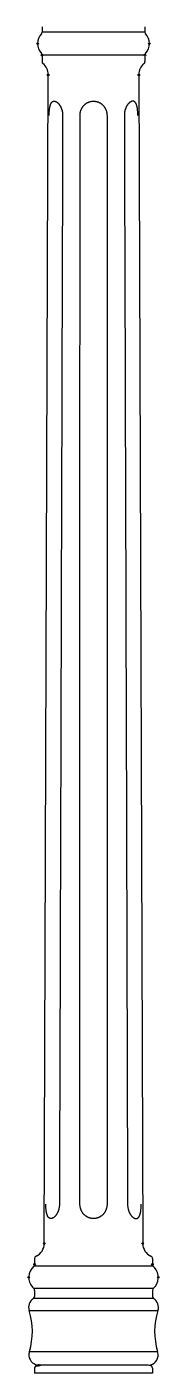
# Model space of a CAD drawing. Extents: x 0 to 191, y 0 to 344.
# Drawn here: x 35.5 to 45.4, y 181.9 to 281.6 of the extents above; entities that cross this region are included whole.
import ezdxf

# ---------------------------------------------------------------- set-up
doc = ezdxf.new("R2010")
doc.units = 0
doc.layers.add('LIVELLO_1', color=160, linetype='Continuous')

# ---------------------------------------------------------------- blocks, each defined once
blk = doc.blocks.new('AI9-BLK1')
at = {"layer": 'LIVELLO_1', "color": 7}
for p, q in [((-59.196, 109.215), (-59.196, 108.839)), ((-51.604, 108.839), (-59.196, 108.839)), ((-51.604, 109.215), (-51.604, 108.839)), ((-51.604, 107.126), (-59.196, 107.126)), ((-59.196, 107.126), (-59.196, 106.65)), ((-51.604, 107.126), (-51.604, 106.65)), ((-59.032, 19.132), (-58.744, 105.696)), ((-52.056, 105.696), (-51.768, 19.132)), ((-59.747, 18.016), (-59.747, 17.593)), ((-51.049, 18.016), (-51.049, 17.593)), ((-50.986, 17.445), (-59.811, 17.445)), ((-50.962, 15.054), (-59.836, 15.054)), ((-50.986, 15.806), (-59.811, 15.806)), ((-59.747, 15.66), (-59.747, 15.216)), ((-51.049, 15.66), (-51.049, 15.216)), ((-60.152, 14.162), (-50.645, 14.162)), ((-60.133, 11.126), (-50.667, 11.126)), ((-59.552, 10.096), (-59.295, 10.12)), ((-51.355, 10.12), (-59.442, 10.12)), ((-51.505, 10.12), (-59.295, 10.12)), ((-51.249, 10.096), (-51.505, 10.12)), ((-59.747, 9.901), (-59.747, 9.539)), ((-51.049, 9.539), (-59.747, 9.539)), ((-51.049, 9.901), (-51.049, 9.539))]:
    blk.add_line(p, q, dxfattribs=at)
for centre, radius in [((-58.746, 105.662), 0.0604), ((-52.058, 105.662), 0.06), ((-59.032, 19.132), 0.0582), ((-60.182, 16.626), 0.0604), ((-50.618, 16.626), 0.0604), ((-59.554, 10.096), 0.0591)]:
    blk.add_circle(centre, radius, dxfattribs=at)
for centre, major_axis, ratio in [((-59.525, 107.98), (0.0604, 0), 0.970505), ((-51.276, 107.98), (0.0604, 0), 0.970421), ((-59.195, 107.126), (-0.0016, -0.062), 0.973272), ((-51.606, 107.126), (0.0018, -0.062), 0.973197), ((-51.77, 19.132), (0.0599, 0), 0.97762), ((-59.75, 17.593), (0.0022, -0.0637), 0.939961), ((-51.051, 17.593), (0.0014, -0.0637), 0.940321), ((-59.443, 10.12), (0.0014, -0.0622), 0.963752)]:
    blk.add_ellipse(centre, major_axis=major_axis, ratio=ratio, dxfattribs=at)
for points in [[(-59.248, 108.708), (-59.615, 108.296), (-59.615, 107.67), (-59.248, 107.255)], [(-59.248, 108.708), (-59.214, 108.744), (-59.196, 108.791), (-59.196, 108.839)], [(-51.604, 108.839), (-51.604, 108.791), (-51.586, 108.744), (-51.557, 108.708)], [(-51.557, 107.255), (-51.183, 107.67), (-51.183, 108.296), (-51.557, 108.708)], [(-59.196, 107.126), (-59.196, 107.174), (-59.214, 107.219), (-59.248, 107.255)], [(-51.557, 107.255), (-51.586, 107.219), (-51.604, 107.174), (-51.604, 107.126)], [(-59.196, 106.65), (-59.196, 106.593), (-59.171, 106.536), (-59.127, 106.5)], [(-58.744, 105.696), (-58.744, 106.008), (-58.884, 106.303), (-59.127, 106.5)], [(-51.677, 106.5), (-51.916, 106.303), (-52.056, 106.008), (-52.056, 105.696)], [(-51.677, 106.5), (-51.633, 106.536), (-51.604, 106.593), (-51.604, 106.65)], [(-59.634, 18.194), (-59.269, 18.363), (-59.034, 18.727), (-59.032, 19.132)], [(-51.768, 19.132), (-51.768, 18.727), (-51.532, 18.363), (-51.164, 18.194)], [(-59.634, 18.194), (-59.705, 18.163), (-59.747, 18.09), (-59.747, 18.016)], [(-51.049, 18.016), (-51.049, 18.09), (-51.095, 18.163), (-51.164, 18.194)], [(-59.811, 17.445), (-59.772, 17.481), (-59.747, 17.537), (-59.747, 17.593)], [(-51.049, 17.593), (-51.049, 17.537), (-51.028, 17.481), (-50.986, 17.445)], [(-59.836, 15.054), (-60.133, 14.863), (-60.263, 14.494), (-60.152, 14.162)], [(-59.836, 15.054), (-59.781, 15.09), (-59.747, 15.149), (-59.747, 15.216)], [(-59.747, 15.66), (-59.747, 15.715), (-59.772, 15.77), (-59.811, 15.806)], [(-50.986, 15.806), (-51.028, 15.77), (-51.049, 15.715), (-51.049, 15.66)], [(-51.049, 15.216), (-51.049, 15.149), (-51.019, 15.09), (-50.962, 15.054)], [(-50.645, 14.162), (-50.539, 14.494), (-50.667, 14.863), (-50.962, 15.054)], [(-60.133, 11.126), (-59.829, 12.115), (-59.836, 13.175), (-60.152, 14.162)], [(-50.645, 14.162), (-50.967, 13.175), (-50.972, 12.115), (-50.667, 11.126)], [(-59.552, 10.096), (-59.661, 10.096), (-59.747, 10.008), (-59.747, 9.901)], [(-51.049, 9.901), (-51.049, 10.008), (-51.139, 10.096), (-51.249, 10.096)]]:
    blk.add_open_spline(points, degree=3, dxfattribs=at)
for points, knots in [([(-58.672, 102.656), (-58.672, 102.698), (-58.672, 102.736), (-58.668, 102.775), (-58.668, 102.812), (-58.668, 102.846), (-58.667, 102.881), (-58.667, 102.912), (-58.663, 102.936), (-58.66, 102.963), (-58.658, 102.993), (-58.658, 103.019), (-58.654, 103.043), (-58.654, 103.063), (-58.652, 103.081), (-58.649, 103.1), (-58.645, 103.117), (-58.643, 103.138), (-58.64, 103.155), (-58.64, 103.174), (-58.638, 103.189), (-58.635, 103.207), (-58.629, 103.224), (-58.629, 103.243), (-58.626, 103.26), (-58.62, 103.281), (-58.618, 103.295), (-58.613, 103.314), (-58.61, 103.328), (-58.606, 103.345), (-58.605, 103.364), (-58.599, 103.377), (-58.596, 103.391), (-58.591, 103.407), (-58.586, 103.422), (-58.581, 103.438), (-58.576, 103.452), (-58.573, 103.464), (-58.567, 103.478), (-58.562, 103.49), (-58.557, 103.502), (-58.552, 103.515), (-58.546, 103.528), (-58.539, 103.538), (-58.534, 103.548), (-58.529, 103.557), (-58.524, 103.569), (-58.518, 103.579), (-58.513, 103.59), (-58.505, 103.598), (-58.5, 103.605), (-58.492, 103.614), (-58.49, 103.621), (-58.481, 103.629), (-58.476, 103.636), (-58.47, 103.645), (-58.461, 103.65), (-58.456, 103.657), (-58.451, 103.662), (-58.442, 103.667), (-58.437, 103.672), (-58.428, 103.678), (-58.423, 103.681), (-58.414, 103.684), (-58.409, 103.692), (-58.399, 103.695), (-58.392, 103.697), (-58.385, 103.7), (-58.379, 103.704), (-58.37, 103.707), (-58.36, 103.707), (-58.352, 103.71), (-58.347, 103.71), (-58.338, 103.714), (-58.333, 103.714), (-58.322, 103.714), (-58.317, 103.719), (-58.308, 103.719), (-58.299, 103.719), (-58.292, 103.719), (-58.283, 103.719), (-58.274, 103.714), (-58.266, 103.714), (-58.259, 103.712), (-58.249, 103.71), (-58.241, 103.709), (-58.232, 103.707), (-58.225, 103.704), (-58.216, 103.702), (-58.207, 103.7), (-58.197, 103.697), (-58.188, 103.692), (-58.179, 103.69), (-58.171, 103.684), (-58.163, 103.681), (-58.151, 103.676), (-58.146, 103.672), (-58.134, 103.667), (-58.124, 103.66), (-58.115, 103.657), (-58.107, 103.65), (-58.101, 103.643), (-58.091, 103.635), (-58.078, 103.629), (-58.072, 103.621), (-58.059, 103.614), (-58.052, 103.605), (-58.043, 103.598), (-58.033, 103.59), (-58.023, 103.579), (-58.011, 103.571), (-58.001, 103.56), (-57.991, 103.548), (-57.981, 103.538), (-57.972, 103.528), (-57.965, 103.515), (-57.953, 103.503), (-57.944, 103.49), (-57.93, 103.479), (-57.923, 103.464), (-57.914, 103.453), (-57.903, 103.438), (-57.891, 103.424), (-57.883, 103.409), (-57.875, 103.395), (-57.866, 103.379), (-57.856, 103.364), (-57.846, 103.345), (-57.838, 103.331), (-57.827, 103.314), (-57.822, 103.298), (-57.812, 103.281), (-57.804, 103.26), (-57.797, 103.245), (-57.789, 103.227), (-57.78, 103.21), (-57.775, 103.191), (-57.765, 103.174), (-57.76, 103.155), (-57.752, 103.138), (-57.746, 103.117), (-57.745, 103.1), (-57.735, 103.081), (-57.732, 103.065), (-57.723, 103.043), (-57.718, 103.019), (-57.713, 102.993), (-57.707, 102.965), (-57.702, 102.939), (-57.696, 102.912), (-57.689, 102.882), (-57.688, 102.848), (-57.682, 102.812), (-57.679, 102.775), (-57.677, 102.736), (-57.677, 102.698), (-57.677, 102.656)], [0, 0, 0, 0, 1, 1, 1, 2, 2, 2, 3, 3, 3, 4, 4, 4, 5, 5, 5, 6, 6, 6, 7, 7, 7, 8, 8, 8, 9, 9, 9, 10, 10, 10, 11, 11, 11, 12, 12, 12, 13, 13, 13, 14, 14, 14, 15, 15, 15, 16, 16, 16, 17, 17, 17, 18, 18, 18, 19, 19, 19, 20, 20, 20, 21, 21, 21, 22, 22, 22, 23, 23, 23, 24, 24, 24, 25, 25, 25, 26, 26, 26, 27, 27, 27, 28, 28, 28, 29, 29, 29, 30, 30, 30, 31, 31, 31, 32, 32, 32, 33, 33, 33, 34, 34, 34, 35, 35, 35, 36, 36, 36, 37, 37, 37, 38, 38, 38, 39, 39, 39, 40, 40, 40, 41, 41, 41, 42, 42, 42, 43, 43, 43, 44, 44, 44, 45, 45, 45, 46, 46, 46, 47, 47, 47, 48, 48, 48, 49, 49, 49, 50, 50, 50, 51, 51, 51, 52, 52, 52, 52]), ([(-56.396, 102.656), (-56.396, 102.694), (-56.396, 102.731), (-56.391, 102.769), (-56.388, 102.801), (-56.386, 102.836), (-56.377, 102.869), (-56.371, 102.896), (-56.366, 102.922), (-56.359, 102.948), (-56.352, 102.972), (-56.344, 102.996), (-56.334, 103.022), (-56.333, 103.038), (-56.324, 103.055), (-56.319, 103.074), (-56.31, 103.091), (-56.305, 103.108), (-56.295, 103.124), (-56.287, 103.143), (-56.28, 103.16), (-56.271, 103.176), (-56.258, 103.195), (-56.252, 103.212), (-56.243, 103.229), (-56.233, 103.246), (-56.223, 103.26), (-56.213, 103.277), (-56.201, 103.295), (-56.186, 103.308), (-56.176, 103.326), (-56.165, 103.341), (-56.152, 103.355), (-56.139, 103.371), (-56.128, 103.384), (-56.114, 103.4), (-56.103, 103.412), (-56.089, 103.427), (-56.075, 103.441), (-56.064, 103.453), (-56.047, 103.464), (-56.036, 103.479), (-56.022, 103.49), (-56.008, 103.502), (-55.994, 103.512), (-55.98, 103.524), (-55.964, 103.534), (-55.95, 103.545), (-55.936, 103.553), (-55.918, 103.564), (-55.907, 103.574), (-55.891, 103.583), (-55.877, 103.59), (-55.859, 103.598), (-55.845, 103.607), (-55.831, 103.616), (-55.818, 103.622), (-55.805, 103.628), (-55.787, 103.635), (-55.773, 103.643), (-55.759, 103.647), (-55.744, 103.653), (-55.731, 103.659), (-55.718, 103.664), (-55.704, 103.667), (-55.69, 103.672), (-55.675, 103.676), (-55.658, 103.681), (-55.638, 103.688), (-55.619, 103.692), (-55.598, 103.697), (-55.58, 103.7), (-55.561, 103.704), (-55.533, 103.707), (-55.51, 103.71), (-55.485, 103.712), (-55.457, 103.714), (-55.43, 103.719), (-55.402, 103.719), (-55.37, 103.719), (-55.346, 103.714), (-55.317, 103.712), (-55.289, 103.71), (-55.264, 103.707), (-55.243, 103.704), (-55.22, 103.7), (-55.201, 103.697), (-55.181, 103.692), (-55.164, 103.688), (-55.142, 103.681), (-55.125, 103.676), (-55.11, 103.672), (-55.097, 103.667), (-55.085, 103.664), (-55.068, 103.659), (-55.058, 103.653), (-55.041, 103.65), (-55.027, 103.643), (-55.013, 103.635), (-54.999, 103.628), (-54.985, 103.622), (-54.969, 103.616), (-54.955, 103.607), (-54.941, 103.598), (-54.923, 103.591), (-54.909, 103.583), (-54.895, 103.576), (-54.883, 103.564), (-54.865, 103.553), (-54.851, 103.545), (-54.837, 103.534), (-54.822, 103.524), (-54.809, 103.512), (-54.795, 103.502), (-54.782, 103.49), (-54.768, 103.479), (-54.753, 103.466), (-54.739, 103.453), (-54.726, 103.441), (-54.711, 103.427), (-54.701, 103.412), (-54.687, 103.4), (-54.672, 103.388), (-54.662, 103.372), (-54.648, 103.359), (-54.635, 103.341), (-54.625, 103.328), (-54.614, 103.312), (-54.601, 103.295), (-54.591, 103.281), (-54.581, 103.26), (-54.568, 103.246), (-54.561, 103.229), (-54.549, 103.214), (-54.54, 103.195), (-54.532, 103.176), (-54.52, 103.16), (-54.515, 103.143), (-54.505, 103.124), (-54.495, 103.108), (-54.49, 103.091), (-54.482, 103.074), (-54.476, 103.057), (-54.471, 103.039), (-54.463, 103.022), (-54.457, 102.996), (-54.448, 102.972), (-54.443, 102.948), (-54.434, 102.922), (-54.429, 102.896), (-54.423, 102.87), (-54.418, 102.837), (-54.413, 102.801), (-54.409, 102.77), (-54.407, 102.731), (-54.404, 102.694), (-54.404, 102.656)], [0, 0, 0, 0, 1, 1, 1, 2, 2, 2, 3, 3, 3, 4, 4, 4, 5, 5, 5, 6, 6, 6, 7, 7, 7, 8, 8, 8, 9, 9, 9, 10, 10, 10, 11, 11, 11, 12, 12, 12, 13, 13, 13, 14, 14, 14, 15, 15, 15, 16, 16, 16, 17, 17, 17, 18, 18, 18, 19, 19, 19, 20, 20, 20, 21, 21, 21, 22, 22, 22, 23, 23, 23, 24, 24, 24, 25, 25, 25, 26, 26, 26, 27, 27, 27, 28, 28, 28, 29, 29, 29, 30, 30, 30, 31, 31, 31, 32, 32, 32, 33, 33, 33, 34, 34, 34, 35, 35, 35, 36, 36, 36, 37, 37, 37, 38, 38, 38, 39, 39, 39, 40, 40, 40, 41, 41, 41, 42, 42, 42, 43, 43, 43, 44, 44, 44, 45, 45, 45, 46, 46, 46, 47, 47, 47, 48, 48, 48, 49, 49, 49, 50, 50, 50, 51, 51, 51, 52, 52, 52, 52]), ([(-52.129, 102.656), (-52.129, 102.656), (-52.129, 102.775), (-52.129, 102.775), (-52.129, 102.812), (-52.134, 102.846), (-52.134, 102.881), (-52.137, 102.912), (-52.137, 102.936), (-52.141, 102.963), (-52.142, 102.993), (-52.142, 103.019), (-52.147, 103.043), (-52.148, 103.063), (-52.148, 103.081), (-52.154, 103.1), (-52.154, 103.117), (-52.157, 103.138), (-52.157, 103.155), (-52.16, 103.174), (-52.166, 103.189), (-52.166, 103.208), (-52.171, 103.224), (-52.171, 103.243), (-52.174, 103.26), (-52.179, 103.281), (-52.182, 103.295), (-52.185, 103.314), (-52.191, 103.329), (-52.194, 103.345), (-52.199, 103.364), (-52.201, 103.377), (-52.206, 103.391), (-52.21, 103.407), (-52.213, 103.422), (-52.219, 103.438), (-52.221, 103.452), (-52.229, 103.464), (-52.235, 103.478), (-52.238, 103.49), (-52.243, 103.502), (-52.248, 103.515), (-52.255, 103.528), (-52.261, 103.538), (-52.267, 103.548), (-52.272, 103.557), (-52.277, 103.569), (-52.282, 103.579), (-52.292, 103.59), (-52.295, 103.598), (-52.302, 103.605), (-52.305, 103.614), (-52.314, 103.621), (-52.319, 103.629), (-52.329, 103.636), (-52.334, 103.645), (-52.339, 103.65), (-52.344, 103.657), (-52.353, 103.662), (-52.358, 103.667), (-52.368, 103.672), (-52.373, 103.678), (-52.381, 103.681), (-52.386, 103.684), (-52.393, 103.692), (-52.4, 103.695), (-52.406, 103.697), (-52.415, 103.7), (-52.422, 103.704), (-52.43, 103.707), (-52.44, 103.707), (-52.448, 103.71), (-52.454, 103.71), (-52.461, 103.714), (-52.469, 103.714), (-52.479, 103.714), (-52.487, 103.719), (-52.494, 103.719), (-52.503, 103.719), (-52.508, 103.719), (-52.518, 103.719), (-52.526, 103.714), (-52.535, 103.714), (-52.542, 103.712), (-52.551, 103.71), (-52.56, 103.709), (-52.568, 103.707), (-52.579, 103.704), (-52.588, 103.702), (-52.595, 103.7), (-52.604, 103.697), (-52.612, 103.692), (-52.621, 103.69), (-52.629, 103.684), (-52.637, 103.681), (-52.646, 103.676), (-52.655, 103.672), (-52.666, 103.667), (-52.674, 103.66), (-52.681, 103.655), (-52.693, 103.65), (-52.701, 103.643), (-52.71, 103.635), (-52.722, 103.628), (-52.729, 103.621), (-52.742, 103.614), (-52.752, 103.605), (-52.761, 103.598), (-52.768, 103.59), (-52.781, 103.579), (-52.789, 103.569), (-52.8, 103.557), (-52.811, 103.548), (-52.82, 103.538), (-52.828, 103.528), (-52.838, 103.515), (-52.848, 103.503), (-52.858, 103.49), (-52.867, 103.478), (-52.877, 103.464), (-52.887, 103.452), (-52.897, 103.438), (-52.909, 103.422), (-52.917, 103.409), (-52.929, 103.395), (-52.936, 103.377), (-52.945, 103.364), (-52.954, 103.345), (-52.964, 103.329), (-52.973, 103.314), (-52.982, 103.296), (-52.987, 103.281), (-52.996, 103.26), (-53.003, 103.243), (-53.012, 103.227), (-53.02, 103.208), (-53.03, 103.189), (-53.035, 103.174), (-53.04, 103.155), (-53.049, 103.138), (-53.051, 103.117), (-53.059, 103.1), (-53.065, 103.081), (-53.07, 103.063), (-53.077, 103.043), (-53.083, 103.019), (-53.088, 102.993), (-53.093, 102.963), (-53.098, 102.936), (-53.104, 102.912), (-53.108, 102.881), (-53.113, 102.846), (-53.118, 102.812), (-53.121, 102.775), (-53.123, 102.736), (-53.123, 102.698), (-53.123, 102.656)], [0, 0, 0, 0, 1, 1, 1, 2, 2, 2, 3, 3, 3, 4, 4, 4, 5, 5, 5, 6, 6, 6, 7, 7, 7, 8, 8, 8, 9, 9, 9, 10, 10, 10, 11, 11, 11, 12, 12, 12, 13, 13, 13, 14, 14, 14, 15, 15, 15, 16, 16, 16, 17, 17, 17, 18, 18, 18, 19, 19, 19, 20, 20, 20, 21, 21, 21, 22, 22, 22, 23, 23, 23, 24, 24, 24, 25, 25, 25, 26, 26, 26, 27, 27, 27, 28, 28, 28, 29, 29, 29, 30, 30, 30, 31, 31, 31, 32, 32, 32, 33, 33, 33, 34, 34, 34, 35, 35, 35, 36, 36, 36, 37, 37, 37, 38, 38, 38, 39, 39, 39, 40, 40, 40, 41, 41, 41, 42, 42, 42, 43, 43, 43, 44, 44, 44, 45, 45, 45, 46, 46, 46, 47, 47, 47, 48, 48, 48, 49, 49, 49, 50, 50, 50, 51, 51, 51, 52, 52, 52, 52]), ([(-57.677, 102.656), (-57.716, 89.221), (-57.755, 75.783), (-57.797, 62.346), (-57.836, 48.913), (-57.875, 35.474), (-57.917, 22.039)], [0, 0, 0, 0, 1, 1, 1, 2, 2, 2, 2]), ([(-56.4, 22.039), (-56.4, 22.039), (-56.4, 62.346), (-56.4, 62.346), (-56.396, 75.783), (-56.396, 89.221), (-56.396, 102.656)], [0, 0, 0, 0, 1, 1, 1, 2, 2, 2, 2]), ([(-54.404, 102.656), (-54.404, 102.656), (-54.404, 62.346), (-54.404, 62.346), (-54.4, 48.913), (-54.4, 35.474), (-54.399, 22.039)], [0, 0, 0, 0, 1, 1, 1, 2, 2, 2, 2]), ([(-53.123, 102.656), (-53.084, 89.221), (-53.045, 75.783), (-53.003, 62.346), (-52.964, 48.913), (-52.925, 35.474), (-52.887, 22.039)], [0, 0, 0, 0, 1, 1, 1, 2, 2, 2, 2]), ([(-57.917, 22.039), (-57.917, 21.998), (-57.917, 21.963), (-57.919, 21.918), (-57.923, 21.885), (-57.928, 21.851), (-57.93, 21.815), (-57.937, 21.785), (-57.939, 21.76), (-57.947, 21.732), (-57.953, 21.703), (-57.958, 21.675), (-57.967, 21.653), (-57.972, 21.632), (-57.978, 21.615), (-57.984, 21.596), (-57.99, 21.579), (-57.996, 21.559), (-58.001, 21.54), (-58.009, 21.522), (-58.015, 21.504), (-58.023, 21.487), (-58.028, 21.47), (-58.038, 21.452), (-58.045, 21.433), (-58.053, 21.416), (-58.059, 21.399), (-58.072, 21.384), (-58.077, 21.366), (-58.087, 21.349), (-58.096, 21.333), (-58.104, 21.32), (-58.112, 21.304), (-58.124, 21.292), (-58.131, 21.275), (-58.14, 21.263), (-58.151, 21.247), (-58.159, 21.237), (-58.168, 21.225), (-58.179, 21.213), (-58.188, 21.199), (-58.197, 21.185), (-58.207, 21.175), (-58.216, 21.163), (-58.227, 21.152), (-58.235, 21.145), (-58.244, 21.135), (-58.255, 21.121), (-58.266, 21.113), (-58.274, 21.104), (-58.283, 21.099), (-58.294, 21.088), (-58.303, 21.08), (-58.313, 21.073), (-58.322, 21.068), (-58.331, 21.059), (-58.338, 21.052), (-58.35, 21.045), (-58.359, 21.039), (-58.366, 21.032), (-58.379, 21.03), (-58.385, 21.025), (-58.394, 21.021), (-58.405, 21.014), (-58.414, 21.013), (-58.423, 21.006), (-58.431, 21.002), (-58.439, 20.997), (-58.448, 20.997), (-58.456, 20.994), (-58.465, 20.992), (-58.472, 20.987), (-58.485, 20.987), (-58.49, 20.985), (-58.5, 20.985), (-58.509, 20.98), (-58.518, 20.978), (-58.527, 20.978), (-58.534, 20.978), (-58.534, 20.978), (-58.557, 20.978), (-58.557, 20.978), (-58.566, 20.98), (-58.573, 20.985), (-58.581, 20.985), (-58.591, 20.985), (-58.599, 20.987), (-58.605, 20.992), (-58.613, 20.992), (-58.62, 20.994), (-58.629, 20.997), (-58.638, 21.002), (-58.643, 21.006), (-58.652, 21.009), (-58.658, 21.013), (-58.667, 21.014), (-58.672, 21.021), (-58.677, 21.026), (-58.686, 21.032), (-58.693, 21.039), (-58.702, 21.045), (-58.705, 21.052), (-58.712, 21.059), (-58.719, 21.064), (-58.726, 21.073), (-58.734, 21.08), (-58.739, 21.088), (-58.748, 21.099), (-58.749, 21.104), (-58.758, 21.116), (-58.763, 21.125), (-58.769, 21.135), (-58.775, 21.145), (-58.78, 21.156), (-58.787, 21.168), (-58.792, 21.178), (-58.797, 21.19), (-58.802, 21.207), (-58.808, 21.214), (-58.813, 21.226), (-58.817, 21.242), (-58.822, 21.254), (-58.827, 21.27), (-58.831, 21.287), (-58.839, 21.301), (-58.841, 21.316), (-58.845, 21.328), (-58.85, 21.344), (-58.854, 21.363), (-58.859, 21.38), (-58.861, 21.396), (-58.866, 21.411), (-58.866, 21.43), (-58.869, 21.447), (-58.875, 21.466), (-58.879, 21.485), (-58.881, 21.504), (-58.884, 21.52), (-58.888, 21.537), (-58.888, 21.554), (-58.889, 21.575), (-58.893, 21.594), (-58.894, 21.611), (-58.898, 21.628), (-58.898, 21.649), (-58.9, 21.673), (-58.903, 21.701), (-58.906, 21.729), (-58.906, 21.753), (-58.908, 21.782), (-58.912, 21.808), (-58.912, 21.844), (-58.913, 21.882), (-58.913, 21.918), (-58.913, 21.918), (-58.913, 22.039), (-58.913, 22.039)], [0, 0, 0, 0, 1, 1, 1, 2, 2, 2, 3, 3, 3, 4, 4, 4, 5, 5, 5, 6, 6, 6, 7, 7, 7, 8, 8, 8, 9, 9, 9, 10, 10, 10, 11, 11, 11, 12, 12, 12, 13, 13, 13, 14, 14, 14, 15, 15, 15, 16, 16, 16, 17, 17, 17, 18, 18, 18, 19, 19, 19, 20, 20, 20, 21, 21, 21, 22, 22, 22, 23, 23, 23, 24, 24, 24, 25, 25, 25, 26, 26, 26, 27, 27, 27, 28, 28, 28, 29, 29, 29, 30, 30, 30, 31, 31, 31, 32, 32, 32, 33, 33, 33, 34, 34, 34, 35, 35, 35, 36, 36, 36, 37, 37, 37, 38, 38, 38, 39, 39, 39, 40, 40, 40, 41, 41, 41, 42, 42, 42, 43, 43, 43, 44, 44, 44, 45, 45, 45, 46, 46, 46, 47, 47, 47, 48, 48, 48, 49, 49, 49, 50, 50, 50, 51, 51, 51, 52, 52, 52, 52]), ([(-54.399, 22.039), (-54.4, 21.998), (-54.404, 21.963), (-54.407, 21.918), (-54.409, 21.882), (-54.414, 21.848), (-54.423, 21.815), (-54.429, 21.782), (-54.434, 21.76), (-54.443, 21.732), (-54.451, 21.703), (-54.46, 21.675), (-54.471, 21.653), (-54.476, 21.632), (-54.482, 21.615), (-54.49, 21.596), (-54.5, 21.579), (-54.508, 21.559), (-54.515, 21.54), (-54.524, 21.522), (-54.534, 21.504), (-54.547, 21.487), (-54.554, 21.466), (-54.566, 21.452), (-54.581, 21.433), (-54.588, 21.413), (-54.6, 21.399), (-54.614, 21.38), (-54.626, 21.366), (-54.639, 21.346), (-54.653, 21.332), (-54.664, 21.316), (-54.681, 21.301), (-54.692, 21.287), (-54.708, 21.27), (-54.722, 21.254), (-54.736, 21.242), (-54.75, 21.23), (-54.768, 21.214), (-54.782, 21.207), (-54.795, 21.19), (-54.812, 21.178), (-54.827, 21.168), (-54.842, 21.156), (-54.859, 21.145), (-54.874, 21.135), (-54.89, 21.125), (-54.904, 21.116), (-54.922, 21.106), (-54.937, 21.099), (-54.952, 21.088), (-54.969, 21.083), (-54.985, 21.076), (-54.999, 21.068), (-55.013, 21.061), (-55.029, 21.052), (-55.043, 21.047), (-55.058, 21.042), (-55.072, 21.037), (-55.09, 21.03), (-55.103, 21.026), (-55.122, 21.021), (-55.142, 21.014), (-55.164, 21.009), (-55.186, 21.002), (-55.21, 20.997), (-55.228, 20.994), (-55.257, 20.992), (-55.284, 20.987), (-55.31, 20.985), (-55.34, 20.98), (-55.37, 20.978), (-55.402, 20.978), (-55.43, 20.978), (-55.461, 20.98), (-55.49, 20.985), (-55.518, 20.987), (-55.547, 20.992), (-55.572, 20.994), (-55.594, 20.997), (-55.614, 21.002), (-55.638, 21.009), (-55.658, 21.014), (-55.678, 21.021), (-55.697, 21.026), (-55.715, 21.03), (-55.725, 21.037), (-55.743, 21.042), (-55.757, 21.047), (-55.771, 21.052), (-55.787, 21.061), (-55.801, 21.068), (-55.818, 21.076), (-55.831, 21.083), (-55.849, 21.088), (-55.863, 21.099), (-55.879, 21.106), (-55.896, 21.116), (-55.911, 21.125), (-55.926, 21.135), (-55.944, 21.145), (-55.958, 21.156), (-55.975, 21.168), (-55.992, 21.18), (-56.002, 21.192), (-56.022, 21.207), (-56.036, 21.218), (-56.05, 21.23), (-56.064, 21.246), (-56.08, 21.258), (-56.095, 21.271), (-56.108, 21.289), (-56.123, 21.301), (-56.137, 21.32), (-56.151, 21.333), (-56.165, 21.346), (-56.176, 21.366), (-56.186, 21.38), (-56.201, 21.399), (-56.213, 21.416), (-56.223, 21.433), (-56.234, 21.452), (-56.246, 21.47), (-56.257, 21.487), (-56.268, 21.508), (-56.276, 21.525), (-56.287, 21.54), (-56.292, 21.559), (-56.305, 21.579), (-56.31, 21.596), (-56.319, 21.615), (-56.324, 21.632), (-56.333, 21.653), (-56.34, 21.678), (-56.349, 21.703), (-56.359, 21.732), (-56.366, 21.76), (-56.371, 21.785), (-56.379, 21.815), (-56.386, 21.848), (-56.391, 21.882), (-56.396, 21.918), (-56.396, 21.963), (-56.4, 21.998), (-56.4, 22.039)], [0, 0, 0, 0, 1, 1, 1, 2, 2, 2, 3, 3, 3, 4, 4, 4, 5, 5, 5, 6, 6, 6, 7, 7, 7, 8, 8, 8, 9, 9, 9, 10, 10, 10, 11, 11, 11, 12, 12, 12, 13, 13, 13, 14, 14, 14, 15, 15, 15, 16, 16, 16, 17, 17, 17, 18, 18, 18, 19, 19, 19, 20, 20, 20, 21, 21, 21, 22, 22, 22, 23, 23, 23, 24, 24, 24, 25, 25, 25, 26, 26, 26, 27, 27, 27, 28, 28, 28, 29, 29, 29, 30, 30, 30, 31, 31, 31, 32, 32, 32, 33, 33, 33, 34, 34, 34, 35, 35, 35, 36, 36, 36, 37, 37, 37, 38, 38, 38, 39, 39, 39, 40, 40, 40, 41, 41, 41, 42, 42, 42, 43, 43, 43, 44, 44, 44, 45, 45, 45, 46, 46, 46, 47, 47, 47, 48, 48, 48, 48]), ([(-52.887, 22.039), (-52.887, 21.998), (-52.883, 21.963), (-52.882, 21.918), (-52.877, 21.885), (-52.875, 21.851), (-52.867, 21.815), (-52.863, 21.785), (-52.858, 21.76), (-52.853, 21.732), (-52.848, 21.703), (-52.842, 21.675), (-52.833, 21.653), (-52.828, 21.632), (-52.825, 21.615), (-52.816, 21.596), (-52.811, 21.579), (-52.805, 21.559), (-52.8, 21.54), (-52.794, 21.522), (-52.786, 21.504), (-52.781, 21.487), (-52.772, 21.47), (-52.762, 21.452), (-52.756, 21.433), (-52.747, 21.416), (-52.738, 21.399), (-52.733, 21.384), (-52.724, 21.366), (-52.713, 21.354), (-52.705, 21.333), (-52.696, 21.32), (-52.688, 21.308), (-52.68, 21.292), (-52.671, 21.28), (-52.661, 21.263), (-52.651, 21.247), (-52.643, 21.237), (-52.632, 21.225), (-52.624, 21.213), (-52.614, 21.199), (-52.604, 21.185), (-52.595, 21.178), (-52.588, 21.166), (-52.579, 21.156), (-52.568, 21.145), (-52.556, 21.135), (-52.547, 21.125), (-52.537, 21.116), (-52.526, 21.106), (-52.518, 21.099), (-52.508, 21.088), (-52.498, 21.083), (-52.489, 21.076), (-52.479, 21.068), (-52.469, 21.061), (-52.461, 21.052), (-52.45, 21.045), (-52.442, 21.039), (-52.434, 21.032), (-52.425, 21.03), (-52.415, 21.025), (-52.406, 21.021), (-52.397, 21.014), (-52.386, 21.013), (-52.381, 21.006), (-52.369, 21.002), (-52.361, 20.997), (-52.353, 20.997), (-52.341, 20.994), (-52.335, 20.992), (-52.329, 20.987), (-52.319, 20.987), (-52.311, 20.985), (-52.302, 20.985), (-52.292, 20.98), (-52.282, 20.978), (-52.273, 20.978), (-52.267, 20.978), (-52.267, 20.978), (-52.243, 20.978), (-52.243, 20.978), (-52.235, 20.98), (-52.228, 20.985), (-52.219, 20.985), (-52.21, 20.985), (-52.201, 20.987), (-52.196, 20.992), (-52.187, 20.992), (-52.182, 20.994), (-52.171, 20.997), (-52.166, 21.002), (-52.157, 21.006), (-52.148, 21.009), (-52.142, 21.013), (-52.137, 21.014), (-52.129, 21.021), (-52.12, 21.026), (-52.115, 21.032), (-52.108, 21.039), (-52.1, 21.045), (-52.093, 21.052), (-52.09, 21.059), (-52.081, 21.064), (-52.074, 21.071), (-52.066, 21.08), (-52.061, 21.088), (-52.056, 21.099), (-52.051, 21.104), (-52.046, 21.116), (-52.037, 21.125), (-52.031, 21.135), (-52.026, 21.145), (-52.021, 21.156), (-52.014, 21.168), (-52.009, 21.178), (-52.004, 21.19), (-51.998, 21.207), (-51.992, 21.214), (-51.985, 21.226), (-51.984, 21.242), (-51.978, 21.254), (-51.973, 21.27), (-51.97, 21.287), (-51.965, 21.301), (-51.959, 21.316), (-51.955, 21.328), (-51.953, 21.346), (-51.945, 21.363), (-51.941, 21.38), (-51.94, 21.396), (-51.936, 21.411), (-51.933, 21.43), (-51.931, 21.447), (-51.926, 21.466), (-51.922, 21.485), (-51.922, 21.504), (-51.916, 21.522), (-51.913, 21.537), (-51.913, 21.554), (-51.908, 21.575), (-51.908, 21.594), (-51.906, 21.611), (-51.906, 21.628), (-51.903, 21.649), (-51.899, 21.673), (-51.897, 21.701), (-51.894, 21.729), (-51.894, 21.754), (-51.894, 21.782), (-51.892, 21.811), (-51.889, 21.844), (-51.889, 21.882), (-51.889, 21.918), (-51.887, 21.963), (-51.887, 21.998), (-51.887, 22.039)], [0, 0, 0, 0, 1, 1, 1, 2, 2, 2, 3, 3, 3, 4, 4, 4, 5, 5, 5, 6, 6, 6, 7, 7, 7, 8, 8, 8, 9, 9, 9, 10, 10, 10, 11, 11, 11, 12, 12, 12, 13, 13, 13, 14, 14, 14, 15, 15, 15, 16, 16, 16, 17, 17, 17, 18, 18, 18, 19, 19, 19, 20, 20, 20, 21, 21, 21, 22, 22, 22, 23, 23, 23, 24, 24, 24, 25, 25, 25, 26, 26, 26, 27, 27, 27, 28, 28, 28, 29, 29, 29, 30, 30, 30, 31, 31, 31, 32, 32, 32, 33, 33, 33, 34, 34, 34, 35, 35, 35, 36, 36, 36, 37, 37, 37, 38, 38, 38, 39, 39, 39, 40, 40, 40, 41, 41, 41, 42, 42, 42, 43, 43, 43, 44, 44, 44, 45, 45, 45, 46, 46, 46, 47, 47, 47, 48, 48, 48, 49, 49, 49, 50, 50, 50, 51, 51, 51, 52, 52, 52, 52]), ([(-59.811, 17.445), (-60.267, 17.043), (-60.306, 16.35), (-59.903, 15.896), (-59.877, 15.865), (-59.845, 15.836), (-59.811, 15.806)], [0, 0, 0, 0, 1, 1, 1, 2, 2, 2, 2]), ([(-50.986, 15.806), (-50.534, 16.212), (-50.495, 16.902), (-50.894, 17.354), (-50.924, 17.388), (-50.956, 17.418), (-50.986, 17.445)], [0, 0, 0, 0, 1, 1, 1, 2, 2, 2, 2]), ([(-60.133, 11.126), (-60.261, 10.714), (-60.03, 10.281), (-59.619, 10.15), (-59.562, 10.134), (-59.503, 10.124), (-59.442, 10.12)], [0, 0, 0, 0, 1, 1, 1, 2, 2, 2, 2]), ([(-51.355, 10.12), (-50.927, 10.146), (-50.603, 10.519), (-50.634, 10.948), (-50.64, 11.011), (-50.65, 11.071), (-50.667, 11.126)], [0, 0, 0, 0, 1, 1, 1, 2, 2, 2, 2])]:
    blk.add_open_spline(points, degree=3, knots=knots, dxfattribs=at)

msp = doc.modelspace()

# ---------------------------------------------------------------- block references
at = {"layer": 'LIVELLO_1', "color": 7}
msp.add_blockref('AI9-BLK1', (95.846002, 172.367257), dxfattribs=at)

doc.saveas('drawing.dxf')
